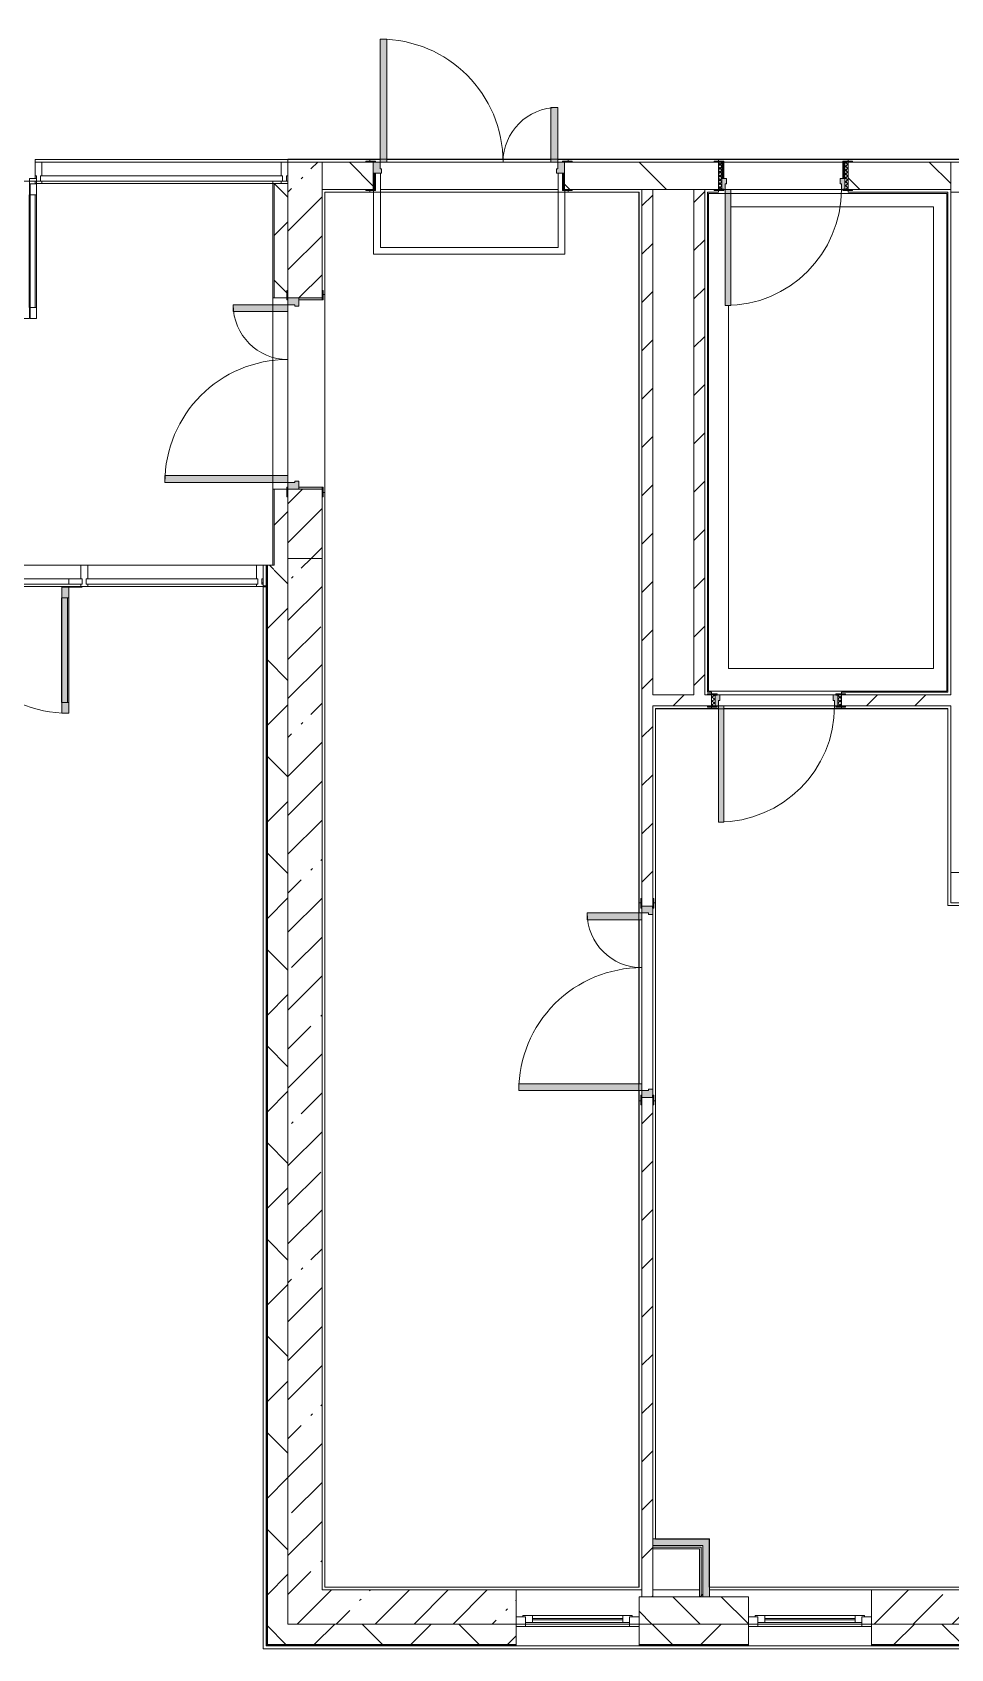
# Model space of a CAD drawing. Header units: millimetres. Extents: x -4029 to 232974, y -8553 to 104777.
# Drawn here: x 158576 to 165296, y -280 to 11550 of the extents above; entities that cross this region are included whole.
import ezdxf

# ---------------------------------------------------------------- set-up
doc = ezdxf.new("R2010")
doc.units = ezdxf.units.MM
for name, color, linetype, lineweight in [('A-AREA-BNDY-1', 7, 'Continuous', 5), ('A-DETL-2', 7, 'Continuous', 5), ('A-GLAZ-1', 7, 'Continuous', 5), ('A-GLAZ-CURT-1', 7, 'Continuous', 5), ('A-GLAZ-CWMG-2', 7, 'Continuous', 5), ('A-WALL', 7, 'Continuous', 9), ('A-WALL-4', 7, 'Continuous', 5), ('I-WALL-6', 7, 'Continuous', 5), ('S-COLS-2', 7, 'Continuous', 5)]:
    doc.layers.add(name, color=color, linetype=linetype, lineweight=lineweight)
for name, color, linetype, lineweight, true_color in [('A-DETL-GENF-10', 7, 'Continuous', 5, 0xe2e2e2), ('A-DETL-GENF-9', 7, 'Continuous', 5, 0xaaaaaa), ('A-DOOR-3', 7, 'Continuous', 5, 0xaaaaaa), ('A-DOOR-4', 7, 'Continuous', 5, 0xe2e2e2), ('A-DOOR-FRAM-3', 7, 'Continuous', 5, 0xe2e2e2), ('A-DOOR-FRAM-4', 7, 'Continuous', 5, 0xaaaaaa), ('A-FLOR-2', 7, 'Continuous', 5, 0xaaaaaa), ('I-WALL-5', 7, 'Continuous', 9, 0xe7e7e7)]:
    doc.layers.add(name, color=color, linetype=linetype, lineweight=lineweight, true_color=true_color)
pattern_1 = [(45, (71086.4, 0), (-176.7767, 176.7767), [])]
pattern_2 = [(45, (71086.4, 0), (-353.5534, 353.5534), []), (135, (71086.4, 0), (-353.5534, -353.5534), [])]
pattern_3 = [(45, (71086.4, 0), (-285.1231, 285.1231), []), (45, (71371.53, 0), (-285.1231, 285.1231), [504.031, -100.806, 16.764, -84.042])]
pattern_4 = [(45, (71086.4, 0), (-530.33, 530.33), []), (135, (71086.4, 0), (-530.33, -530.33), [])]

# ---------------------------------------------------------------- blocks, each defined once
blk = doc.blocks.new('110_Дверь_СКБ_1Ст_Внутренняя1 - Д-8 950x2100h_охрана-31784688-1_2_1_птичка')
at = {"layer": 'A-DOOR-3'}
h = blk.add_hatch(dxfattribs=at)
h.set_pattern_fill('FP_60', color=256, style=0, pattern_type=2)
h.set_pattern_definition([(135, (1826.41, 164.685), (-14.14214, -14.14214), []), (225, (1826.41, 164.685), (14.14214, -14.14214), [])])
h.paths.add_polyline_path([(487, 100), (462, 100), (462, -100), (487, -100)])
at = {"layer": 'A-DOOR-4'}
h = blk.add_hatch(color=256, dxfattribs=at)
h.paths.add_polyline_path([(-423, 100), (-438, 100), (-438, 20), (-403, 20), (-403, 60), (-413, 60), (-413, 100)])
h.paths.add_polyline_path([(437, 100), (437, 60), (427, 60), (427, 20), (462, 20), (462, 100)])
at = {"layer": 'A-DOOR-FRAM-3'}
for points in [[(397, 950), (397, 100), (437, 100), (437, 950)], [(-454, 108), (-493, 108), (-493, 100), (-423, 100), (-423, 108), (-442, 108)], [(-438, 20), (-438, -100), (-423, -100), (-423, 20)], [(467, 108), (447, 108), (447, 100), (517, 100), (517, 108), (487, 108)], [(447, 20), (447, -100), (462, -100), (462, 20)], [(-454, -100), (-493, -100), (-493, -108), (-423, -108), (-423, -100), (-438, -100)], [(487, -100), (447, -100), (447, -108), (517, -108), (517, -100)]]:
    blk.add_hatch(color=256, dxfattribs=at).paths.add_polyline_path(points)
at = {"layer": 'A-DOOR-FRAM-4'}
h = blk.add_hatch(dxfattribs=at)
h.set_pattern_fill('FP_61', color=256, style=0, pattern_type=2)
h.set_pattern_definition([(45, (-296.384, 164.685), (-14.1421, 14.1421), []), (135, (-296.384, 164.685), (-14.1421, -14.1421), [])])
h.paths.add_polyline_path([(-459, 100), (-463, 100), (-463, -100), (-438, -100), (-438, 100), (-454, 100)])
at = {"layer": 'A-DOOR-3'}
for p, q in [((437, 950), (397, 950)), ((397, 950), (397, 100)), ((437, 100), (437, 950)), ((397, 100), (437, 100))]:
    blk.add_line(p, q, dxfattribs=at)
blk.add_arc((437, 100), 850, 90, 180, dxfattribs=at)
at = {"layer": 'A-DOOR-FRAM-4'}
for p, q in [((-423, 108), (-493, 108)), ((-493, 108), (-493, 100)), ((-493, 100), (-423, 100)), ((-438, 100), (-463, 100)), ((-463, 100), (-463, -100)), ((-413, 100), (-438, 100)), ((-438, 100), (-438, 20)), ((-438, -100), (-438, 100)), ((-423, 100), (-438, 100)), ((-438, 100), (-438, 99)), ((-438, 99), (-423, 99)), ((-438, 20), (-403, 20)), ((-423, 20), (-438, 20)), ((-438, 20), (-438, -100)), ((-423, 100), (-423, 108)), ((-423, 99), (-423, 100)), ((-423, -100), (-423, 20)), ((-413, 60), (-413, 100)), ((-403, 60), (-413, 60)), ((-403, 20), (-403, 60)), ((437, 60), (427, 60)), ((427, 60), (427, 20)), ((427, 20), (462, 20)), ((437, 100), (437, 60)), ((462, 100), (437, 100)), ((517, 108), (447, 108)), ((447, 108), (447, 100)), ((462, 100), (447, 100)), ((447, 100), (447, 99)), ((447, 100), (517, 100)), ((447, 99), (462, 99)), ((462, 20), (447, 20)), ((447, 20), (447, -100)), ((462, 20), (462, 100)), ((487, 100), (462, 100)), ((462, 100), (462, -100)), ((462, 99), (462, 100)), ((462, -100), (462, 20)), ((487, -100), (487, 100)), ((517, 100), (517, 108)), ((-423, -100), (-493, -100)), ((-493, -100), (-493, -108)), ((-493, -108), (-423, -108)), ((-463, -100), (-438, -100)), ((-438, -100), (-423, -100)), ((-423, -108), (-423, -100)), ((447, -100), (462, -100)), ((517, -100), (447, -100)), ((447, -100), (447, -108)), ((447, -108), (517, -108)), ((462, -100), (487, -100)), ((517, -108), (517, -100))]:
    blk.add_line(p, q, dxfattribs=at)
blk = doc.blocks.new('110_Дверь_СКБ_1Ст_Внутренняя1 - Д-8 950x2100h_охрана-32224770-1_2_1_птичка')
at = {"layer": 'A-DOOR-3'}
h = blk.add_hatch(dxfattribs=at)
h.set_pattern_fill('FP_62', color=256, style=0, pattern_type=2)
h.set_pattern_definition([(135, (1826.41, 104.685), (-14.14214, -14.14214), []), (225, (1826.41, 104.685), (14.14214, -14.14214), [])])
h.paths.add_polyline_path([(487, 40), (462, 40), (462, -40), (487, -40), (487, 40)])
at = {"layer": 'A-DOOR-4'}
h = blk.add_hatch(color=256, dxfattribs=at)
h.paths.add_polyline_path([(437, 40), (437, 0), (427, 0), (427, -40), (462, -40), (462, 40)])
h.paths.add_polyline_path([(-438, 40), (-438, -40), (-403, -40), (-403, 0), (-413, 0), (-413, 40), (-423, 40)])
at = {"layer": 'A-DOOR-FRAM-3'}
for points in [[(397, 890), (397, 40), (437, 40), (437, 890)], [(-423, 48), (-493, 48), (-493, 40), (-423, 44)], [(462, 48), (447, 48), (447, 40), (517, 40), (517, 48), (467, 48)], [(-463, -40), (-493, -40), (-493, -48), (-423, -48), (-423, -40), (-438, -40)], [(487, -40), (447, -40), (447, -48), (517, -48), (517, -40), (487, -40)]]:
    blk.add_hatch(color=256, dxfattribs=at).paths.add_polyline_path(points)
at = {"layer": 'A-DOOR-FRAM-4'}
h = blk.add_hatch(dxfattribs=at)
h.set_pattern_fill('FP_63', color=256, style=0, pattern_type=2)
h.set_pattern_definition([(45, (-296.384, 104.685), (-14.1421, 14.1421), []), (135, (-296.384, 104.685), (-14.1421, -14.1421), [])])
h.paths.add_polyline_path([(-463, 40), (-463, -40), (-438, -40), (-438, 40)])
at = {"layer": 'A-DOOR-3'}
for p, q in [((437, 890), (397, 890)), ((397, 890), (397, 40)), ((437, 40), (437, 890)), ((397, 40), (437, 40))]:
    blk.add_line(p, q, dxfattribs=at)
blk.add_arc((437, 40), 850, 90, 180, dxfattribs=at)
at = {"layer": 'A-DOOR-FRAM-4'}
for p, q in [((-423, 48), (-493, 48)), ((-493, 48), (-493, 40)), ((-493, 40), (-423, 40)), ((-438, 40), (-463, 40)), ((-463, 40), (-463, -40)), ((-413, 40), (-438, 40)), ((-438, 40), (-438, -40)), ((-438, -40), (-438, 40)), ((-423, 40), (-438, 40)), ((-438, 40), (-438, 39)), ((-438, 39), (-423, 39)), ((-423, 40), (-423, 48)), ((-423, 39), (-423, 40)), ((-413, 0), (-413, 40)), ((-403, 0), (-413, 0)), ((-403, -40), (-403, 0)), ((437, 0), (427, 0)), ((427, 0), (427, -40)), ((437, 40), (437, 0)), ((462, 40), (437, 40)), ((517, 48), (447, 48)), ((447, 48), (447, 40)), ((462, 40), (447, 40)), ((447, 40), (447, 39)), ((447, 40), (517, 40)), ((447, 39), (462, 39)), ((462, -40), (462, 40)), ((487, 40), (462, 40)), ((462, 40), (462, -40)), ((462, 39), (462, 40)), ((487, -40), (487, 40)), ((517, 40), (517, 48)), ((-423, -40), (-493, -40)), ((-493, -40), (-493, -48)), ((-493, -48), (-423, -48)), ((-463, -40), (-438, -40)), ((-423, -39), (-438, -39)), ((-438, -39), (-438, -40)), ((-438, -40), (-403, -40)), ((-438, -40), (-423, -40)), ((-423, -40), (-423, -39)), ((-423, -48), (-423, -40)), ((427, -40), (462, -40)), ((462, -39), (447, -39)), ((447, -39), (447, -40)), ((447, -40), (462, -40)), ((517, -40), (447, -40)), ((447, -40), (447, -48)), ((447, -48), (517, -48)), ((462, -40), (462, -39)), ((462, -40), (487, -40)), ((517, -48), (517, -40))]:
    blk.add_line(p, q, dxfattribs=at)
blk = doc.blocks.new('110_Дверь_СКБ_2Ст - Д-5_п_ Из игровой в коридор-32215844-1_2_1_птичка')
at = {"layer": 'A-DOOR-4'}
for points in [[(-638, 54), (-638, 40), (-588, 40), (-588, 940), (-638, 940), (-638, 60)], [(612, 58), (612, 40), (662, 43), (662, 440), (612, 440), (612, 60)]]:
    blk.add_hatch(color=256, dxfattribs=at).paths.add_polyline_path(points)
h = blk.add_hatch(color=256, dxfattribs=at)
h.paths.add_polyline_path([(-688, -40), (-628, -40), (-628, -10), (-638, -10), (-638, 40), (-688, 40)])
h.paths.add_polyline_path([(652, -10), (652, -40), (712, -40), (712, 40), (662, 40), (662, -10)])
at = {"layer": 'A-DOOR-FRAM-3'}
for points in [[(-743, 40), (-672, 40), (-672, 48), (-743, 48)], [(698, 48), (698, 40), (768, 40), (768, 48), (712, 48)], [(-743, -48), (-672, -48), (-672, -40), (-743, -40)], [(698, -48), (698, -48), (768, -48), (768, -40), (698, -40)]]:
    blk.add_hatch(color=256, dxfattribs=at).paths.add_polyline_path(points)
at = {"layer": 'A-DOOR-3'}
for p, q in [((-638, 940), (-638, 40)), ((-588, 940), (-638, 940)), ((-588, 40), (-588, 940)), ((662, 440), (612, 440)), ((612, 440), (612, 40)), ((662, 40), (662, 440)), ((-638, 40), (-588, 40)), ((612, 40), (662, 40))]:
    blk.add_line(p, q, dxfattribs=at)
for centre, radius, start, end in [((-638, 40), 900, 0, 90), ((662, 40), 400, 90, 180)]:
    blk.add_arc(centre, radius, start, end, dxfattribs=at)
at = {"layer": 'A-DOOR-FRAM-4'}
for p, q in [((-672, 48), (-743, 48)), ((-743, 48), (-743, 40)), ((-743, 40), (-672, 40)), ((-638, 40), (-688, 40)), ((-688, 40), (-688, -40)), ((-672, 40), (-672, 48)), ((-638, -10), (-638, 40)), ((662, 40), (662, -10)), ((712, 40), (662, 40)), ((768, 48), (698, 48)), ((698, 48), (698, 40)), ((698, 40), (768, 40)), ((712, -40), (712, 40)), ((768, 40), (768, 48)), ((-672, -40), (-743, -40)), ((-743, -40), (-743, -48)), ((-743, -48), (-672, -48)), ((-688, -40), (-628, -40)), ((-672, -39), (-688, -39)), ((-688, -39), (-688, -40)), ((-688, -40), (-672, -40)), ((-672, -40), (-672, -39)), ((-672, -48), (-672, -40)), ((-628, -10), (-638, -10)), ((-628, -40), (-628, -10)), ((662, -10), (652, -10)), ((652, -10), (652, -40)), ((652, -40), (712, -40)), ((712, -39), (698, -39)), ((698, -39), (698, -40)), ((698, -40), (712, -40)), ((768, -40), (698, -40)), ((698, -40), (698, -48)), ((698, -48), (768, -48)), ((712, -40), (712, -39)), ((768, -48), (768, -40))]:
    blk.add_line(p, q, dxfattribs=at)
blk = doc.blocks.new('120_Окно_СКБ_1Ст - 120_Окно_СКБ_1Ст 900х2500_h_ с форточкой-22876038-1_2_1_птичка')
at = {"layer": 'A-GLAZ-1'}
for p, q in [((-450, -127), (-450, -57)), ((-450, -57), (-380, -57)), ((450, -57), (-450, -57)), ((-380, -57), (-380, -127)), ((380, -87), (-380, -87)), ((-380, -87), (-380, -127)), ((-330, -137), (-330, -87)), ((-330, -107), (330, -107)), ((330, -117), (-330, -117)), ((330, -137), (330, -87)), ((380, -127), (380, -57)), ((380, -57), (450, -57)), ((380, -127), (380, -87)), ((450, -57), (450, -127)), ((-380, -127), (-450, -127)), ((-450, -127), (-400, -127)), ((-380, -127), (-400, -127)), ((-400, -127), (-400, -137)), ((-400, -137), (400, -137)), ((400, -137), (-400, -137)), ((450, -127), (380, -127)), ((400, -127), (380, -127)), ((400, -127), (450, -127)), ((400, -137), (400, -127))]:
    blk.add_line(p, q, dxfattribs=at)
blk = doc.blocks.new('120_Окно_СКБ_1Ст - 120_Окно_СКБ_1Ст 900х2500_h_ с форточкой-V124-1_2_1_птичка')
at = {"layer": 'A-GLAZ-1'}
for p, q in [((-450, -127), (-450, -57)), ((-450, -57), (-380, -57)), ((450, -57), (-450, -57)), ((-380, -57), (-380, -127)), ((380, -87), (-380, -87)), ((-380, -87), (-380, -127)), ((-330, -137), (-330, -87)), ((-330, -107), (330, -107)), ((330, -117), (-330, -117)), ((330, -137), (330, -87)), ((380, -127), (380, -57)), ((380, -57), (450, -57)), ((380, -127), (380, -87)), ((450, -57), (450, -127)), ((-380, -127), (-450, -127)), ((-450, -127), (-400, -127)), ((-380, -127), (-400, -127)), ((-400, -127), (-400, -137)), ((-400, -137), (400, -137)), ((400, -137), (-400, -137)), ((450, -127), (380, -127)), ((400, -127), (380, -127)), ((400, -127), (450, -127)), ((400, -137), (400, -127))]:
    blk.add_line(p, q, dxfattribs=at)
blk = doc.blocks.new('110_Дверь_СКБ_2Ст - Д-2а_п_ Из коридора на лестницу-32215424-1_2_1_птичка')
at = {"layer": 'A-DOOR-4'}
for points in [[(-638, 926), (-638, 125), (-588, 125), (-588, 1025), (-638, 1025)], [(612, 225), (612, 125), (662, 131), (662, 525), (612, 525), (612, 229)], [(698, -125), (712, -125), (712, 45), (698, 45)]]:
    blk.add_hatch(color=256, dxfattribs=at).paths.add_polyline_path(points)
h = blk.add_hatch(color=256, dxfattribs=at)
h.paths.add_polyline_path([(-688, 120), (-688, 45), (-628, 45), (-628, 75), (-638, 75), (-638, 125), (-688, 125)])
h.paths.add_polyline_path([(652, 45), (712, 45), (712, 125), (662, 125), (662, 75), (652, 75), (652, 65)])
at = {"layer": 'A-DOOR-FRAM-3'}
for points in [[(-743, 133), (-743, 125), (-672, 125), (-672, 133), (-713, 133)], [(698, 130), (698, 125), (768, 125), (768, 133), (698, 133)], [(-688, -125), (-672, -125), (-672, 45), (-688, 45)], [(-743, -125), (-743, -133), (-672, -132), (-672, -125), (-732, -125)], [(698, -133), (768, -133), (768, -125), (698, -125)]]:
    blk.add_hatch(color=256, dxfattribs=at).paths.add_polyline_path(points)
at = {"layer": 'A-DOOR-3'}
for p, q in [((-638, 1025), (-638, 125)), ((-588, 1025), (-638, 1025)), ((-588, 125), (-588, 1025)), ((662, 525), (612, 525)), ((612, 525), (612, 125)), ((662, 125), (662, 525)), ((-638, 125), (-588, 125)), ((612, 125), (662, 125))]:
    blk.add_line(p, q, dxfattribs=at)
for centre, radius, start, end in [((-638, 125), 900, 0, 90), ((662, 125), 400, 90, 180)]:
    blk.add_arc(centre, radius, start, end, dxfattribs=at)
at = {"layer": 'A-DOOR-FRAM-4'}
for p, q in [((-672, 133), (-743, 133)), ((-743, 133), (-743, 125)), ((-743, 125), (-672, 125)), ((-638, 125), (-688, 125)), ((-688, 125), (-688, 45)), ((-672, 125), (-672, 133)), ((-638, 75), (-638, 125)), ((662, 125), (662, 75)), ((712, 125), (662, 125)), ((768, 133), (698, 133)), ((698, 133), (698, 125)), ((698, 125), (768, 125)), ((712, 45), (712, 125)), ((768, 125), (768, 133)), ((-688, 45), (-628, 45)), ((-672, 45), (-688, 45)), ((-688, 45), (-688, -125)), ((-672, -125), (-672, 45)), ((-628, 75), (-638, 75)), ((-628, 45), (-628, 75)), ((662, 75), (652, 75)), ((652, 75), (652, 45)), ((652, 45), (712, 45)), ((712, 45), (698, 45)), ((698, 45), (698, -125)), ((712, -125), (712, 45)), ((-672, -125), (-743, -125)), ((-743, -125), (-743, -133)), ((-743, -133), (-672, -133)), ((-688, -125), (-672, -125)), ((-672, -133), (-672, -125)), ((698, -125), (712, -125)), ((768, -125), (698, -125)), ((698, -125), (698, -133)), ((698, -133), (768, -133)), ((768, -133), (768, -125))]:
    blk.add_line(p, q, dxfattribs=at)
blk = doc.blocks.new('Прямоугольный импост - Импост структурный с накладкой - 160мм-22875586-1_2_1_птичка')
at = {"layer": 'A-GLAZ-CWMG-2'}
for p, q in [((-50, 0), (-50, 17)), ((-50, 17), (0, 17)), ((-40, 0), (-50, 0)), ((-40, -40), (-40, 0)), ((0, 0), (-10, 0)), ((-10, 0), (-10, -40)), ((0, 17), (0, 0)), ((-50, -140), (-50, -40)), ((-50, -40), (-40, -40)), ((-10, -40), (0, -40)), ((0, -40), (0, -140)), ((0, -140), (-50, -140))]:
    blk.add_line(p, q, dxfattribs=at)
blk = doc.blocks.new('Дверь_Витражная_остекление_ - ВВ-17 остекление-32475309-1_2_1_птичка')
at = {"layer": 'A-DETL-GENF-9'}
for p, q in [((-940, -20), (-985, -20)), ((-985, -1005), (-985, -20)), ((-940, -20), (-985, -20)), ((-985, -20), (-985, -1005)), ((-985, -100), (-940, -100)), ((-975, -925), (-975, -100)), ((-940, -1005), (-940, -20)), ((-940, -1005), (-940, -20)), ((-931, -925), (-931, -100)), ((981, -925), (981, -100)), ((990, -1005), (990, -20)), ((990, -20), (990, -1005)), ((1035, -100), (990, -100)), ((1025, -925), (1025, -100)), ((1035, -1005), (1035, -20)), ((1035, -1005), (1035, -20)), ((-985, -925), (-940, -925)), ((1035, -925), (990, -925)), ((-985, -1005), (-940, -1005)), ((-985, -1005), (-940, -1005)), ((1035, -1005), (990, -1005)), ((990, -1005), (1035, -1005))]:
    blk.add_line(p, q, dxfattribs=at)
at = {"layer": 'A-DOOR-3'}
for p, q in [((-1035, 20), (-985, 20)), ((-1035, -20), (-1035, 20)), ((-985, 20), (-985, -20)), ((985, 20), (1035, 20)), ((985, -20), (985, 20)), ((1035, 20), (1035, -20)), ((-985, -20), (-1035, -20)), ((-985, -1005), (-985, -20)), ((985, -1005), (985, -20)), ((1035, -20), (985, -20))]:
    blk.add_line(p, q, dxfattribs=at)
for centre, start, end in [((-985, -20), 270, 0), ((985, -20), 180, 270)]:
    blk.add_arc(centre, 985, start, end, dxfattribs=at)
blk = doc.blocks.new('Прямоугольный импост - Импост структурный с накладкой - 160мм Темный-V125-1_2_1_птичка')
at = {"layer": 'A-GLAZ-CWMG-2'}
for p, q in [((-50, 0), (-50, 17)), ((-50, 17), (0, 17)), ((-40, 0), (-50, 0)), ((-40, -40), (-40, 0)), ((0, 0), (-10, 0)), ((-10, 0), (-10, -40)), ((0, 17), (0, 0)), ((-50, -140), (-50, -40)), ((-50, -40), (-40, -40)), ((-10, -40), (0, -40)), ((0, -40), (0, -140)), ((0, -140), (-50, -140))]:
    blk.add_line(p, q, dxfattribs=at)
blk = doc.blocks.new('Системная панель - Стекло - 40мм-24251898-1_2_1_птичка')
at = {"layer": 'A-GLAZ-CURT-1'}
h = blk.add_hatch(dxfattribs=at)
h.set_pattern_fill('FP_168', color=256, style=0, pattern_type=2)
h.set_pattern_definition([(45, (-89012.5, -7010), (-1414.214, 1414.214), [1000, -3000]), (45, (-90012.5, -7510), (-1414.214, 1414.214), [3000, -1000]), (45, (-88012.5, -8010), (-1414.214, 1414.214), [1000, -3000])])
h.paths.add_polyline_path([(-305, 0), (628, 0), (628, 40), (-628, 40), (-628, 0)])
for p, q in [((628, 40), (-628, 40)), ((-628, 40), (-628, 0)), ((628, 0), (628, 40)), ((-628, 0), (628, 0))]:
    blk.add_line(p, q, dxfattribs=at)
blk = doc.blocks.new('Прямоугольный импост - Импост структурный с накладкой - 160мм-24251895-1_2_1_птичка')
at = {"layer": 'A-GLAZ-CWMG-2'}
for p, q in [((89130, 7650), (87895, 7650)), ((89130, 7493), (87895, 7493))]:
    blk.add_line(p, q, dxfattribs=at)
blk = doc.blocks.new('Прямоугольный импост - Импост структурный с накладкой - 160мм-18691755-1_2_1_птичка')
at = {"layer": 'A-GLAZ-CWMG-2'}
for p, q in [((-25, 0), (-25, 17)), ((-25, 17), (25, 17)), ((25, 0), (15, 0)), ((15, 0), (15, -40)), ((25, 17), (25, 0)), ((-25, -140), (-25, -40)), ((15, -40), (25, -40)), ((25, -40), (25, -140)), ((25, -140), (-25, -140))]:
    blk.add_line(p, q, dxfattribs=at)
blk = doc.blocks.new('Дверь_Витражная_СКБ_2Ст - ВВ-17-31911620-1_2_1_птичка')
at = {"layer": 'A-DETL-GENF-10'}
for points in [[(-937, -20), (-937, -17), (-963, -20)], [(-913, -970), (-913, -20), (-963, -20), (-963, -970)], [(937, -944), (937, -20), (887, -20), (887, -944)]]:
    blk.add_hatch(color=256, dxfattribs=at).paths.add_polyline_path(points)
at = {"layer": 'A-DETL-GENF-9'}
for p, q in [((-937, -20), (-1035, -20)), ((-1035, -20), (-937, -20)), ((-913, -20), (-963, -20)), ((-963, -970), (-963, -20)), ((-913, -20), (-963, -20)), ((-963, -20), (-963, -970)), ((-963, -100), (-913, -100)), ((-953, -890), (-953, -100)), ((-913, -970), (-913, -20)), ((-913, -970), (-913, -20)), ((-909, -890), (-909, -100)), ((883, -864), (883, -100)), ((887, -20), (937, -20)), ((887, -944), (887, -20)), ((887, -20), (887, -944)), ((937, -20), (887, -20)), ((937, -100), (887, -100)), ((927, -864), (927, -100)), ((937, -944), (937, -20)), ((937, -944), (937, -20)), ((937, -20), (1035, -20)), ((937, -20), (1035, -20)), ((-963, -890), (-913, -890)), ((937, -864), (887, -864)), ((937, -944), (887, -944)), ((887, -944), (937, -944)), ((-963, -970), (-913, -970)), ((-963, -970), (-913, -970))]:
    blk.add_line(p, q, dxfattribs=at)
at = {"layer": 'A-DOOR-3'}
for p, q in [((-1035, 40), (-937, 40)), ((-1035, 0), (-1035, 40)), ((-937, 40), (-937, 0)), ((937, 40), (1035, 40)), ((937, 0), (937, 40)), ((1035, 40), (1035, 0)), ((-937, 0), (-1035, 0)), ((-937, -970), (-937, -20)), ((1035, 0), (937, 0)), ((937, -944), (937, -20))]:
    blk.add_line(p, q, dxfattribs=at)
for centre, radius, start, end in [((-937, -20), 950, 270, 0), ((937, -20), 924, 180, 270)]:
    blk.add_arc(centre, radius, start, end, dxfattribs=at)
blk = doc.blocks.new('Прямоугольный импост - Импост структурный с накладкой - 160мм-20587511-1_2_1_птичка')
at = {"layer": 'A-GLAZ-CWMG-2'}
for p, q in [((87845, 7650), (85795, 7650)), ((87845, 7493), (85795, 7493)), ((87757, 7550), (85883, 7550)), ((87757, 7510), (85883, 7510))]:
    blk.add_line(p, q, dxfattribs=at)
blk = doc.blocks.new('Системная панель - Стекло - 40мм-32474674-1_2_1_птичка')
at = {"layer": 'A-GLAZ-CURT-1'}
h = blk.add_hatch(dxfattribs=at)
h.set_pattern_fill('FP_169', color=256, style=0, pattern_type=2)
h.set_pattern_definition([(45, (-88935, -9960), (-1414.214, 1414.214), [1000, -3000]), (45, (-89935, -10460), (-1414.214, 1414.214), [3000, -1000]), (45, (-87935, -10960), (-1414.214, 1414.214), [1000, -3000])])
h.paths.add_polyline_path([(825, 0), (885, 0), (885, 40), (-885, 40), (-885, 0), (821, 0)])
for p, q in [((885, 40), (-885, 40)), ((-885, 40), (-885, 0)), ((-885, 0), (885, 0)), ((885, 0), (885, 40))]:
    blk.add_line(p, q, dxfattribs=at)
blk = doc.blocks.new('Прямоугольный импост - Импост структурный с накладкой - 160мм Темный-32475581-1_2_1_птичка')
at = {"layer": 'A-GLAZ-CWMG-2'}
for p, q in [((89310, 10600), (87560, 10600)), ((89250, 10443), (87560, 10443))]:
    blk.add_line(p, q, dxfattribs=at)
blk = doc.blocks.new('Прямоугольный импост - Импост структурный с накладкой - 160мм Темный-V127-1_2_1_птичка')
at = {"layer": 'A-GLAZ-CWMG-2'}
for p, q in [((-25, 0), (-25, 17)), ((-25, 17), (25, 17)), ((-15, 0), (-25, 0)), ((-15, -40), (-15, 0)), ((25, 0), (15, 0)), ((15, 0), (15, -40)), ((25, 17), (25, 0)), ((-25, -140), (-25, -40)), ((-25, -40), (-15, -40)), ((15, -40), (25, -40)), ((25, -40), (25, -140)), ((25, -140), (-25, -140))]:
    blk.add_line(p, q, dxfattribs=at)
blk = doc.blocks.new('110_Дверь_СКБ_2Ст - Д-2а_п_ Из коридора на лестницу-32215207-1_2_1_птичка')
at = {"layer": 'A-DOOR-4'}
for points in [[(-638, 100), (-588, 100), (-588, 1000), (-638, 1000), (-638, 108)], [(612, 100), (662, 100), (662, 500), (612, 500), (612, 120)], [(712, -100), (712, 20), (698, 20), (698, -100), (704, -100)]]:
    blk.add_hatch(color=256, dxfattribs=at).paths.add_polyline_path(points)
h = blk.add_hatch(color=256, dxfattribs=at)
h.paths.add_polyline_path([(712, 20), (712, 100), (662, 100), (662, 50), (652, 50), (652, 20), (681, 20)])
h.paths.add_polyline_path([(-688, 20), (-628, 20), (-628, 50), (-638, 50), (-638, 100), (-688, 100), (-688, 26)])
at = {"layer": 'A-DOOR-FRAM-3'}
for points in [[(-672, 100), (-672, 108), (-742, 108), (-742, 100), (-688, 100)], [(-688, -100), (-672, -100), (-672, 20), (-688, 20)], [(698, 100), (768, 100), (768, 108), (698, 108)], [(-712, -108), (-672, -108), (-673, -100), (-742, -100), (-742, -108)], [(768, -108), (768, -100), (698, -100), (703, -108), (766, -108)]]:
    blk.add_hatch(color=256, dxfattribs=at).paths.add_polyline_path(points)
at = {"layer": 'A-DOOR-3'}
for p, q in [((-638, 1000), (-638, 100)), ((-588, 1000), (-638, 1000)), ((-588, 100), (-588, 1000)), ((662, 500), (612, 500)), ((612, 500), (612, 100)), ((662, 100), (662, 500)), ((-638, 100), (-588, 100)), ((612, 100), (662, 100))]:
    blk.add_line(p, q, dxfattribs=at)
for centre, radius, start, end in [((-638, 100), 900, 0, 90), ((662, 100), 400, 90, 180)]:
    blk.add_arc(centre, radius, start, end, dxfattribs=at)
at = {"layer": 'A-DOOR-FRAM-4'}
for p, q in [((-672, 108), (-742, 108)), ((-742, 108), (-742, 100)), ((-742, 100), (-672, 100)), ((-638, 100), (-688, 100)), ((-688, 100), (-688, 20)), ((-688, 20), (-628, 20)), ((-672, 20), (-688, 20)), ((-688, 20), (-688, -100)), ((-672, 100), (-672, 108)), ((-672, -100), (-672, 20)), ((-638, 50), (-638, 100)), ((-628, 50), (-638, 50)), ((-628, 20), (-628, 50)), ((662, 50), (652, 50)), ((652, 50), (652, 20)), ((652, 20), (712, 20)), ((662, 100), (662, 50)), ((712, 100), (662, 100)), ((768, 108), (698, 108)), ((698, 108), (698, 100)), ((698, 100), (768, 100)), ((712, 20), (698, 20)), ((698, 20), (698, -100)), ((712, 20), (712, 100)), ((712, -100), (712, 20)), ((768, 100), (768, 108)), ((-672, -100), (-742, -100)), ((-742, -100), (-742, -108)), ((-742, -108), (-672, -108)), ((-688, -100), (-672, -100)), ((-672, -108), (-672, -100)), ((698, -100), (712, -100)), ((768, -100), (698, -100)), ((698, -100), (698, -108)), ((698, -108), (768, -108)), ((768, -108), (768, -100))]:
    blk.add_line(p, q, dxfattribs=at)
blk = doc.blocks.new('BSC_Колонна _Прямоугольная - 250х900-V132-1_2_1_птичка')
at = {"layer": 'S-COLS-2'}
h = blk.add_hatch(dxfattribs=at)
h.set_pattern_fill('FP_172', color=256, style=0, pattern_type=2)
h.set_pattern_definition([(45, (-94080, -25), (-285.1231, 285.1231), []), (45, (-93794.88, -25), (-285.1231, 285.1231), [504.031, -100.806, 16.764, -84.042])])
h.paths.add_polyline_path([(-450, -125), (450, -125), (450, 125), (-450, 125), (-450, -34)])
for p, q in [((450, 125), (-450, 125)), ((-450, 125), (-450, -125)), ((450, -125), (450, 125)), ((-450, -125), (450, -125))]:
    blk.add_line(p, q, dxfattribs=at)

msp = doc.modelspace()

# ---------------------------------------------------------------- hatches: boundary and pattern name
at = {"layer": 'A-WALL-4'}
h = msp.add_hatch(dxfattribs=at)
h.set_pattern_fill('FP_135', color=256, style=0, pattern_type=2)
h.set_pattern_definition(pattern_2)
h.paths.add_polyline_path([(155896.4063, 7500), (156086.4063, 7500), (156086.4063, 7519.9999), (156056.4063, 7519.9999), (156056.4063, 7650), (155794.4063, 7650), (155794.4063, 7500), (155886.4063, 7500)])
h.paths.add_polyline_path([(160266.4063, 7500), (160288.4063, 7500), (160288.4063, 7650), (160266.4063, 7650), (160266.4063, 7519.9999)])
h = msp.add_hatch(dxfattribs=at)
h.set_pattern_fill('FP_135', color=256, style=0, pattern_type=2)
h.set_pattern_definition(pattern_2)
h.paths.add_polyline_path([(160446.4063, -100), (160446.4063, 7500), (160346.4063, 7500), (160342.4486, 7650), (160296.4063, 7650), (160296.4063, -100), (160342.4486, -100)])
h = msp.add_hatch(dxfattribs=at)
h.set_pattern_fill('FP_117', color=256, style=0, pattern_type=2)
h.set_pattern_definition([(135, (71086.4, 0), (-176.7767, -176.7767), [])])
h.paths.add_polyline_path([(194816.4063, -100), (194816.4063, 100), (194616.4063, 100), (194616.4063, -100)])
h.paths.add_polyline_path([(163016.4063, -100), (163816.4063, -100), (163816.4063, 100), (163016.4063, 100), (163016.4063, -68.3989)])
h.paths.add_polyline_path([(165866.4063, -100), (165866.4063, 100), (165616.4063, 100), (165616.4063, -100)])
h.paths.add_polyline_path([(168191.4063, -100), (169191.4063, -100), (169191.4063, 100), (168191.4063, 100)])
h.paths.add_polyline_path([(192216.4063, -100), (192316.4063, -100), (192316.4063, 100), (192216.4063, 100), (192216.4063, -10.9589)])
h.paths.add_polyline_path([(171916.4063, -100), (172816.4063, -100), (172816.4063, 100), (171916.4063, 100), (171916.4063, 82.1862)])
h.paths.add_polyline_path([(173966.4062, -100), (173966.4062, 100), (173716.4063, 100), (173716.4063, -100)])
h.paths.add_polyline_path([(176266.4062, -100), (177316.4063, -100), (177316.4063, 100), (176266.4062, 100), (176266.4062, -27.8846)])
h.paths.add_polyline_path([(180756.4062, -100), (180916.4062, -100), (180916.4062, 100), (180566.4063, 100), (180566.4063, -100), (180741.4062, -100)])
h.paths.add_polyline_path([(190416.4063, -100), (190416.4063, 100), (189916.4063, 100), (189916.4063, -100), (190232.0498, -100)])
h.paths.add_polyline_path([(181816.4062, -100), (182716.4062, -100), (182716.4062, 100), (181816.4062, 100), (181816.4062, -55.036)])
h.paths.add_polyline_path([(187610.155, -100), (188116.4063, -100), (188116.4063, 100), (187066.4063, 100), (187066.4063, -100)])
h.paths.add_polyline_path([(184516.4062, -100), (184766.4063, -100), (184766.4063, 100), (184516.4062, 100), (184516.4062, 42.0863)])
h = msp.add_hatch(dxfattribs=at)
h.set_pattern_fill('FP_135', color=256, style=0, pattern_type=2)
h.set_pattern_definition(pattern_2)
h.paths.add_polyline_path([(160296.4063, -250), (162116.4063, -250), (162116.4063, -100), (160296.4063, -100)])
h.paths.add_polyline_path([(191805.1867, -250), (192316.4063, -250), (192316.4063, -100), (191316.4063, -100), (191316.4063, -250)])
h.paths.add_polyline_path([(194616.4063, -250), (196166.4063, -250), (196166.4063, -100), (194616.4063, -100), (194616.4063, -210)])
h.paths.add_polyline_path([(181816.4062, -250), (182716.4062, -250), (182716.4062, -100), (181816.4062, -100), (181816.4062, -210)])
h.paths.add_polyline_path([(179116.4062, -250), (179116.4062, -100), (178216.4063, -100), (178216.4063, -250), (178436.4063, -250)])
h.paths.add_polyline_path([(180916.4062, -250), (180916.4062, -100), (180566.4063, -100), (180566.4063, -250), (180793.2284, -250)])
h.paths.add_polyline_path([(187610.155, -250), (188116.4063, -250), (188116.4063, -100), (187066.4063, -100), (187066.4063, -250)])
h.paths.add_polyline_path([(183616.4062, -250), (184766.4063, -250), (184766.4063, -100), (183616.4062, -100), (183616.4062, -210)])
h.paths.add_polyline_path([(189707.6708, -250), (190416.4063, -250), (190416.4063, -100), (189016.4063, -100), (189016.4063, -250)])
h.paths.add_polyline_path([(165866.4063, -250), (165866.4063, -100), (164716.4063, -100), (164716.4063, -250)])
h.paths.add_polyline_path([(170830.028, -250), (171016.4063, -250), (171016.4063, -100), (170116.4063, -100), (170116.4063, -250)])
h.paths.add_polyline_path([(173966.4062, -250), (173966.4062, -100), (171916.4063, -100), (171916.4063, -250), (172927.5438, -250)])
h.paths.add_polyline_path([(168166.4063, -250), (169216.4063, -250), (169216.4063, -100), (168166.4063, -100), (168166.4063, -210)])
h.paths.add_polyline_path([(176266.4062, -250), (177316.4063, -250), (177316.4063, -100), (176266.4062, -100), (176266.4062, -210)])
h.paths.add_polyline_path([(163016.4063, -250), (163816.4063, -250), (163816.4063, -100), (163016.4063, -100), (163016.4063, -210)])
at = {"layer": 'I-WALL-5'}
for points in [[(163116.4063, 475), (163532.4063, 475), (163530.9139, 525), (163116.4063, 525)], [(163482.4063, 100), (163532.4063, 100), (163531.4063, 475), (163482.4063, 475), (163482.4063, 142.0269)]]:
    msp.add_hatch(color=256, dxfattribs=at).paths.add_polyline_path(points)
at = {"layer": 'I-WALL-6'}
h = msp.add_hatch(dxfattribs=at)
h.set_pattern_fill('FP_116', color=256, style=0, pattern_type=2)
h.set_pattern_definition(pattern_3)
h.paths.add_polyline_path([(160686.1684, 7699.9999), (160696.4063, 7699.9999), (160696.4063, 8206.0632), (160446.4063, 8206.0632), (160446.4063, 7699.9999)])
h.paths.add_polyline_path([(160446.4063, 9606.0632), (160696.4063, 9606.0632), (160696.4063, 10600), (160446.4063, 10600), (160446.4063, 9631.0632)])
h = msp.add_hatch(dxfattribs=at)
h.set_pattern_fill('FP_134', color=256, style=0, pattern_type=2)
h.set_pattern_definition([(135, (71086.4, 0), (-353.5534, -353.5534), [])])
h.paths.add_polyline_path([(172696.4063, 10400), (174731.4063, 10400), (174731.4063, 10600), (172696.4063, 10600)])
h.paths.add_polyline_path([(178196.4063, 10400), (178216.4063, 10400), (178216.4063, 10600), (176181.4063, 10600), (176181.4063, 10400), (177122.5756, 10400)])
h.paths.add_polyline_path([(163036.4063, 10400), (163596.4063, 10400), (163596.4063, 10600), (162471.4063, 10600), (162471.4063, 10400), (163016.4063, 10400)])
h.paths.add_polyline_path([(160696.4063, 10400), (161071.4063, 10400), (161071.4063, 10600), (160696.4063, 10600)])
h.paths.add_polyline_path([(164546.4063, 10400), (165296.4063, 10400), (165296.4063, 10600), (164546.4063, 10600)])
h = msp.add_hatch(dxfattribs=at)
h.set_pattern_fill('FP_135', color=256, style=0, pattern_type=2)
h.set_pattern_definition(pattern_2)
h.paths.add_polyline_path([(160355.4973, 7500), (160446.4063, 7500), (160446.4063, 8151.0632), (160438.4063, 8151.0632), (160438.4063, 8206.0632), (160346.4063, 8206.0632), (160346.4063, 7500)])
h.paths.add_polyline_path([(160438.4063, 9606.0632), (160439.8347, 9661.0632), (160446.4063, 9661.0632), (160446.4063, 10443), (160346.4063, 10443), (160346.4063, 9606.0632)])
h = msp.add_hatch(dxfattribs=at)
h.set_pattern_fill('FP_133', color=256, style=0, pattern_type=2)
h.set_pattern_definition(pattern_1)
h.paths.add_polyline_path([(163036.4063, 100), (163116.4063, 100), (163116.4063, 3755), (163036.4063, 3755), (163036.4063, 130)])
h.paths.add_polyline_path([(163116.4063, 5155), (163116.4063, 10400), (163036.4063, 10400), (163036.4063, 5155), (163086.4063, 5155)])
h = msp.add_hatch(dxfattribs=at)
h.set_pattern_fill('FP_133', color=256, style=0, pattern_type=2)
h.set_pattern_definition(pattern_1)
h.paths.add_polyline_path([(163496.4063, 6700), (163496.4063, 10400), (163416.4063, 10400), (163416.4063, 6700)])
h = msp.add_hatch(dxfattribs=at)
h.set_pattern_fill('FP_116', color=256, style=0, pattern_type=2)
h.set_pattern_definition(pattern_3)
h.paths.add_polyline_path([(160696.4063, 150), (160696.4063, 7699.9999), (160446.4063, 7699.9999), (160446.4063, 150), (160571.1631, 150)])
h = msp.add_hatch(dxfattribs=at)
h.set_pattern_fill('FP_133', color=256, style=0, pattern_type=2)
h.set_pattern_definition(pattern_1)
h.paths.add_polyline_path([(163516.4063, 6620), (163546.4063, 6620), (163546.4063, 6700), (163116.4063, 6700), (163116.4063, 6620), (163496.4063, 6620)])
h.paths.add_polyline_path([(164546.4063, 6620), (165296.4063, 6620), (165296.4063, 6700), (164496.4063, 6700), (164496.4063, 6620), (164537.4803, 6620)])
h = msp.add_hatch(dxfattribs=at)
h.set_pattern_fill('FP_213', color=256, style=0, pattern_type=2)
h.set_pattern_definition(pattern_4)
h.paths.add_polyline_path([(163457.4063, 100), (163469.9063, 100), (163469.9063, 450), (163457.4063, 450), (163457.4063, 137.5974)])
h = msp.add_hatch(dxfattribs=at)
h.set_pattern_fill('FP_213', color=256, style=0, pattern_type=2)
h.set_pattern_definition(pattern_4)
h.paths.add_polyline_path([(163469.9063, 100), (163482.4063, 100), (163480.6206, 462.5), (163469.9063, 459.375), (163469.9063, 139.8122)])
h = msp.add_hatch(dxfattribs=at)
h.set_pattern_fill('FP_116', color=256, style=0, pattern_type=2)
h.set_pattern_definition(pattern_3)
h.paths.add_polyline_path([(161391.2065, -100), (162116.4063, -100), (162116.4063, 150), (160446.4063, 150), (160446.4063, -100), (160696.4063, -100)])

# ---------------------------------------------------------------- linework, layer by layer
at = {"layer": 'A-AREA-BNDY-1', "flags": 128}
for points in [[(153783.4062, 13379), (153783.4062, 11571), (156077.4063, 11571), (156077.4063, 10621), (156496.4063, 10621), (156496.4063, 10600), (156531.4063, 10600), (156531.4063, 10460), (156719.9159, 10460), (160182.8967, 10460), (160446.4063, 10460), (160446.4063, 10620.997), (168484.4063, 10620.997), (168484.4063, 11341), (169565.4063, 11341), (169565.4063, 13379)], [(156127.4063, 7650), (160335.4063, 7650), (160335.4063, 10460), (156567.4063, 10460), (156567.4063, 9174), (156127.4063, 9174)], [(163015.4063, 10379), (160717.4063, 10379), (160717.4063, 171), (163015.4063, 171)], [(165267.4063, 10371), (163525.4063, 10371), (163525.4063, 6729), (165267.4063, 6729)], [(163528.4063, 171), (168145.4063, 171), (168145.4063, 521), (169237.4063, 521), (169237.4063, 171), (172635.4063, 171), (172635.4063, 520.5), (172655.4063, 520.5), (172655.4063, 5159), (165275.4063, 5159), (165275.4063, 6599), (163137.4063, 6599), (163137.4063, 521), (163528.4063, 521)]]:
    msp.add_lwpolyline(points, close=True, dxfattribs=at)
at = {"layer": 'A-DETL-2'}
for p, q in [((165169.8815, 10273.7173), (163686.4063, 10273.7173)), ((165169.8815, 6893.7173), (165169.8815, 10273.7173)), ((163669.8815, 9550), (163669.8815, 6893.7173)), ((163669.8815, 6893.7173), (165169.8815, 6893.7173))]:
    msp.add_line(p, q, dxfattribs=at)
at = {"layer": 'A-FLOR-2'}
for p, q in [((158596.4063, 10600), (158596.4063, 10620)), ((158596.4063, 10620), (161121.4063, 10620)), ((161121.4063, 10619.997), (161046.4063, 10619.997)), ((161046.4063, 10619.997), (161046.4063, 10608)), ((161171.4063, 10620), (162371.4063, 10620)), ((162371.4063, 10619.997), (161171.4063, 10619.997)), ((162421.4063, 10620), (168485.4063, 10620)), ((162496.4063, 10619.997), (162421.4063, 10619.997)), ((162496.4063, 10608), (162496.4063, 10619.997)), ((164546.4063, 10619.997), (163596.4063, 10619.997)), ((163596.4063, 10619.997), (163596.4063, 10608)), ((164546.4063, 10608), (164546.4063, 10619.997)), ((158596.4063, 10480), (158596.4063, 10500)), ((161124.0685, 9975.9939), (161124.0685, 10520)), ((162424.0685, 10520), (162424.0685, 9975.9939)), ((161046.4063, 10380), (160716.4063, 10380)), ((160716.4063, 10380), (160716.4063, 9631.0632)), ((161046.4063, 10392), (161046.4063, 10380)), ((161074.0685, 10392), (161074.0685, 9925.9939)), ((162474.0685, 9925.9939), (162474.0685, 10392)), ((162496.4063, 10380), (162496.4063, 10392)), ((163016.4063, 10380), (162496.4063, 10380)), ((163016.4063, 10380), (163016.4063, 5105)), ((163596.4063, 10380), (163516.4063, 10380)), ((163516.4063, 10380), (163516.4063, 6720)), ((163596.4063, 10392), (163596.4063, 10380)), ((164546.4063, 10380), (164546.4063, 10392)), ((165276.4063, 10380), (164546.4063, 10380)), ((165276.4063, 6720), (165276.4063, 10380)), ((162424.0685, 9975.9939), (161124.0685, 9975.9939)), ((161074.0685, 9925.9939), (162474.0685, 9925.9939)), ((160716.4063, 9631.0632), (160704.4063, 9631.0632)), ((160446.4063, 8306.0632), (160446.4063, 9506.0632)), ((160704.4063, 8181.0632), (160716.4063, 8181.0632)), ((160716.4063, 8181.0632), (160716.4063, 170)), ((160256.4063, 7519.9999), (160266.4063, 7519.9999)), ((163516.4063, 6720), (163546.4063, 6720)), ((163546.4063, 6720), (163546.4063, 6708)), ((164496.4063, 6708), (164496.4063, 6720)), ((164496.4063, 6720), (165276.4063, 6720)), ((163596.4063, 6600), (163136.4063, 6600)), ((163136.4063, 6600), (163136.4063, 5180)), ((163546.4063, 6612), (163546.4063, 6600)), ((165276.4063, 6600), (163636.4063, 6600)), ((164496.4063, 6600), (164496.4063, 6612)), ((165276.4063, 5160), (165276.4063, 6600)), ((163028.4063, 5180), (163016.4063, 5180)), ((163136.4063, 5180), (163124.4063, 5180)), ((170796.4063, 5160), (165276.4063, 5160)), ((163016.4063, 3855), (163016.4063, 5055)), ((163016.4063, 3805), (163016.4063, 170)), ((163016.4063, 3730), (163028.4063, 3730)), ((163124.4063, 3730), (163136.4063, 3730)), ((163136.4063, 3730), (163136.4063, 525)), ((160716.4063, 170), (163016.4063, 170)), ((163532.4063, 170), (168146.4063, 170))]:
    msp.add_line(p, q, dxfattribs=at)
at = {"layer": 'A-WALL'}
for p, q in [((160696.4063, 10600), (160696.4063, 10400)), ((165296.4063, 10600), (165296.4063, 10400)), ((160346.4063, 10443), (160346.4063, 9606.0632)), ((160446.4063, 10443), (160446.4063, 9661.0632)), ((160446.4063, 9661.0632), (160446.4063, 10443)), ((163116.4063, 10400), (163036.4063, 10400)), ((163496.4063, 10400), (163416.4063, 10400)), ((160346.4063, 8206.0632), (160346.4063, 7650)), ((160446.4063, 8151.0632), (160446.4063, 7699.9999)), ((160446.4063, 7699.9999), (160446.4063, 8151.0632)), ((160288.4063, 7650), (160288.4063, 7492)), ((160293.4063, 7650), (160293.4063, -253)), ((160296.4063, 7650), (160296.4063, -250)), ((160346.4063, 7650), (160336.4063, 7650)), ((160446.4063, 7500), (160446.4063, 7650)), ((160266.4063, 7500), (160288.4063, 7500)), ((160266.4063, 7497), (160288.4063, 7497)), ((165296.4063, 5400), (165376.4063, 5400)), ((163482.4063, 475), (163116.4063, 475)), ((163482.4063, 100), (163482.4063, 475)), ((163469.9063, 462.5), (163116.4063, 462.5)), ((163469.9063, 100), (163469.9063, 462.5)), ((163036.4063, 100), (163116.4063, 100)), ((163016.4063, -100), (163816.4063, -100)), ((163816.4063, -100), (163016.4063, -100)), ((160293.4063, -253), (162116.4063, -253)), ((160296.4063, -250), (162116.4063, -250)), ((163016.4063, -250), (163816.4063, -250)), ((163016.4063, -253), (163816.4063, -253)), ((164716.4063, -250), (165866.4063, -250)), ((164716.4063, -253), (165866.4063, -253))]:
    msp.add_line(p, q, dxfattribs=at)
at = {"layer": 'A-WALL-4'}
for p, q in [((160336.4063, 7650), (160266.4063, 7650)), ((160266.4063, -280), (160266.4063, 7650)), ((160288.4063, 7492), (160266.4063, 7492)), ((160288.4063, 7492), (160288.4063, -258)), ((163036.4063, 100), (163016.4063, 100)), ((163016.4063, 100), (163016.4063, -258)), ((163816.4063, 100), (163116.4063, 100)), ((163816.4063, -258), (163816.4063, 100)), ((163016.4063, -100), (160446.4063, -100)), ((162116.4063, -258), (162116.4063, -100)), ((163816.4063, -100), (164716.4063, -100)), ((164716.4063, -100), (164716.4063, -258)), ((179116.4062, -280), (160266.4063, -280)), ((160288.4063, -258), (169216.4063, -258))]:
    msp.add_line(p, q, dxfattribs=at)
at = {"layer": 'I-WALL-6'}
for p, q in [((160446.4063, 10600), (160446.4063, 10443)), ((161016.4063, 10600), (160446.4063, 10600)), ((161171.4063, 10600), (162371.4063, 10600)), ((163566.4063, 10600), (162526.4063, 10600)), ((163636.4063, 10600), (164506.4063, 10600)), ((169586.4063, 10600), (164576.4063, 10600)), ((160446.4063, 10443), (160336.4063, 10443)), ((160336.4063, 10443), (160336.4063, 9606.0632)), ((160696.4063, 9661.0632), (160696.4063, 10400)), ((160696.4063, 10400), (161016.4063, 10400)), ((162424.0685, 10400), (161124.0685, 10400)), ((162526.4063, 10400), (163036.4063, 10400)), ((163036.4063, 10400), (163036.4063, 5210)), ((163116.4063, 6700), (163116.4063, 10400)), ((163116.4063, 10400), (163416.4063, 10400)), ((163416.4063, 10400), (163416.4063, 6700)), ((163496.4063, 6700), (163496.4063, 10400)), ((163496.4063, 10400), (163566.4063, 10400)), ((164496.4063, 10400), (163686.4063, 10400)), ((164576.4063, 10400), (165296.4063, 10400)), ((165296.4063, 10400), (165296.4063, 6700)), ((165296.4063, 10380), (172696.4063, 10380)), ((160336.4063, 9606.0632), (160438.4063, 9606.0632)), ((160438.4063, 8206.0632), (160336.4063, 8206.0632)), ((160336.4063, 8206.0632), (160336.4063, 7650)), ((160696.4063, 150), (160696.4063, 8151.0632)), ((160446.4063, 7699.9999), (160696.4063, 7699.9999)), ((160446.4063, 7699.9999), (160446.4063, -100)), ((160446.4063, 7650), (160446.4063, 7699.9999)), ((163416.4063, 6700), (163116.4063, 6700)), ((163516.4063, 6700), (163496.4063, 6700)), ((163606.4063, 6700), (164436.4063, 6700)), ((165296.4063, 6700), (164526.4063, 6700)), ((163116.4063, 6620), (163516.4063, 6620)), ((163116.4063, 5210), (163116.4063, 6620)), ((164446.4063, 6620), (163636.4063, 6620)), ((164526.4063, 6620), (165296.4063, 6620)), ((165296.4063, 6620), (165296.4063, 5180)), ((163116.4063, 5095), (163116.4063, 3815)), ((165296.4063, 5180), (170716.4063, 5180)), ((163036.4063, 3855), (163036.4063, 5055)), ((163036.4063, 3700), (163036.4063, 100)), ((163116.4063, 100), (163116.4063, 3700)), ((163532.4063, 525), (163116.4063, 525)), ((163532.4063, 100), (163532.4063, 525)), ((163116.4063, 450), (163457.4063, 450)), ((163457.4063, 450), (163457.4063, 100)), ((163036.4063, 150), (160696.4063, 150)), ((162116.4063, -100), (162116.4063, 150)), ((163116.4063, 150), (163457.4063, 150)), ((163532.4063, 150), (164716.4063, 150)), ((160446.4063, -100), (163016.4063, -100)), ((164716.4063, -100), (163816.4063, -100))]:
    msp.add_line(p, q, dxfattribs=at)

# ---------------------------------------------------------------- block references
at = {"layer": 'A-DOOR-3'}
for name, p in [('110_Дверь_СКБ_2Ст - Д-2а_п_ Из коридора на лестницу-32215207-1_2_1_птичка', (161758.9063, 10500)), ('Дверь_Витражная_остекление_ - ВВ-17 остекление-32475309-1_2_1_птичка', (157571.4063, 10460)), ('Дверь_Витражная_СКБ_2Ст - ВВ-17-31911620-1_2_1_птичка', (157906.4063, 7510))]:
    msp.add_blockref(name, p, dxfattribs=at)
for name, p, rotation in [('110_Дверь_СКБ_1Ст_Внутренняя1 - Д-8 950x2100h_охрана-31784688-1_2_1_птичка', (164083.9063, 10500), 180), ('110_Дверь_СКБ_2Ст - Д-2а_п_ Из коридора на лестницу-32215424-1_2_1_птичка', (160571.4063, 8893.5632), 90), ('110_Дверь_СКБ_1Ст_Внутренняя1 - Д-8 950x2100h_охрана-32224770-1_2_1_птичка', (164033.9063, 6660), 180), ('110_Дверь_СКБ_2Ст - Д-5_п_ Из игровой в коридор-32215844-1_2_1_птичка', (163076.4063, 4442.5), 89.99999999999991)]:
    msp.add_blockref(name, p, dxfattribs=dict(at, rotation=rotation))
at = {"layer": 'A-GLAZ-1', "rotation": 180}
for name, p in [('120_Окно_СКБ_1Ст - 120_Окно_СКБ_1Ст 900х2500_h_ с форточкой-22876038-1_2_1_птичка', (162566.4063, -175)), ('120_Окно_СКБ_1Ст - 120_Окно_СКБ_1Ст 900х2500_h_ с форточкой-V124-1_2_1_птичка', (164266.4063, -175))]:
    msp.add_blockref(name, p, dxfattribs=at)
at = {"layer": 'A-GLAZ-CURT-1'}
for name, p in [('Системная панель - Стекло - 40мм-32474674-1_2_1_птичка', (159521.4063, 10460)), ('Системная панель - Стекло - 40мм-24251898-1_2_1_птичка', (159598.9063, 7510))]:
    msp.add_blockref(name, p, dxfattribs=at)
at = {"layer": 'A-GLAZ-CWMG-2', "extrusion": (0, 0, -1), "rotation": 180}
for name, p in [('Прямоугольный импост - Импост структурный с накладкой - 160мм Темный-V127-1_2_1_птичка', (-158621.4063, 10460)), ('Прямоугольный импост - Импост структурный с накладкой - 160мм Темный-V125-1_2_1_птичка', (-160446.4063, 10460)), ('Прямоугольный импост - Импост структурный с накладкой - 160мм-18691755-1_2_1_птичка', (-158956.4063, 7510)), ('Прямоугольный импост - Импост структурный с накладкой - 160мм-22875586-1_2_1_птичка', (-160266.4063, 7510))]:
    msp.add_blockref(name, p, dxfattribs=at)
at = {"layer": 'A-GLAZ-CWMG-2'}
for name in ['Прямоугольный импост - Импост структурный с накладкой - 160мм Темный-32475581-1_2_1_птичка', 'Прямоугольный импост - Импост структурный с накладкой - 160мм-20587511-1_2_1_птичка', 'Прямоугольный импост - Импост структурный с накладкой - 160мм-24251895-1_2_1_птичка']:
    msp.add_blockref(name, (71086.4063, 0), dxfattribs=at)
at = {"layer": 'S-COLS-2'}
msp.add_blockref('BSC_Колонна _Прямоугольная - 250х900-V132-1_2_1_птичка', (165166.4063, 25), dxfattribs=at)

doc.saveas('drawing.dxf')
